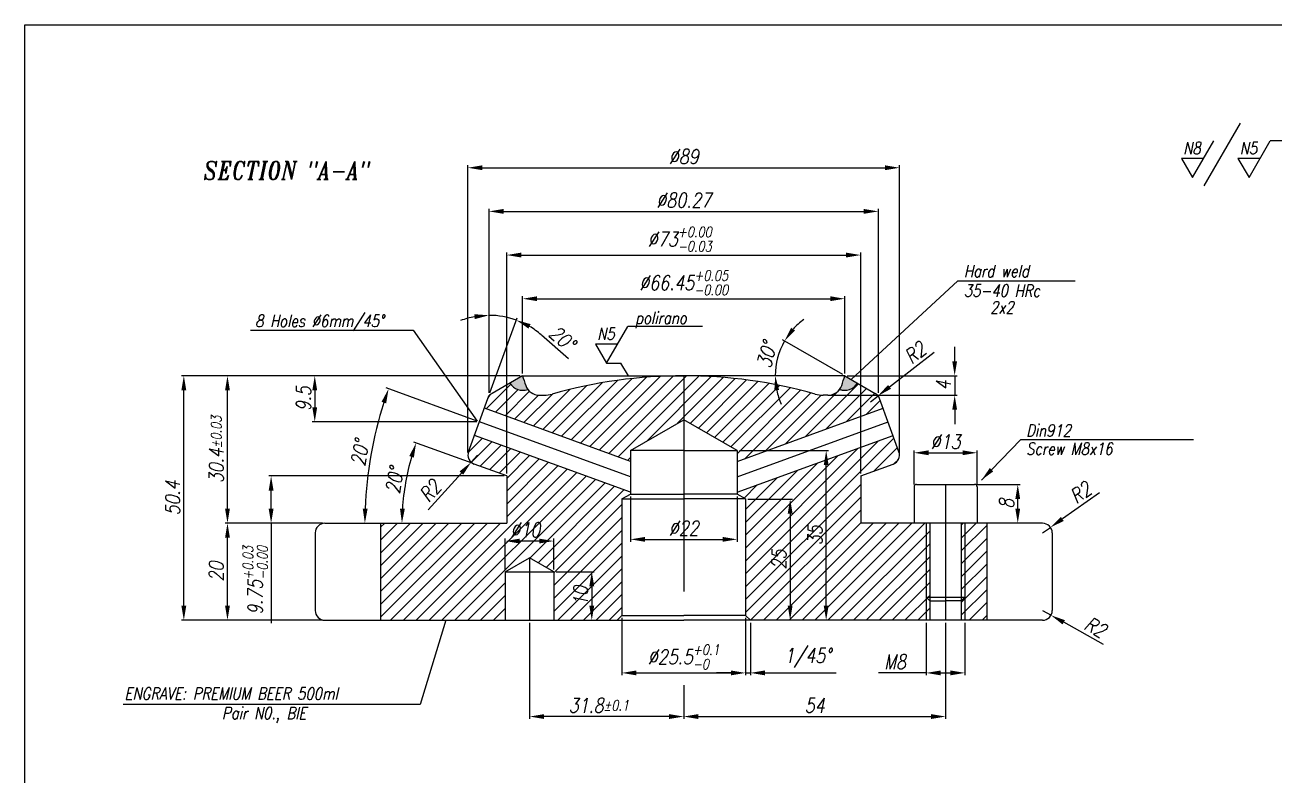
# Model space of a CAD drawing. Extents: x 5 to 583, y 5 to 409.
# Drawn here: x 5 to 262.6, y 254.4 to 409 of the extents above; entities that cross this region are included whole.
import ezdxf

# ---------------------------------------------------------------- set-up
doc = ezdxf.new("R2010")
doc.units = 0
doc.header["$LTSCALE"] = 7
doc.header["$MEASUREMENT"] = 0
doc.linetypes.add('CENTERX2', pattern=[20.32, 12.7, -2.54, 2.54, -2.54])
doc.layers.get('DEFPOINTS').update_dxf_attribs({"linetype": 'CONTINUOUS', "lineweight": 15})
for name, color, linetype in [('CENTERLINE', 4, 'CENTERX2'), ('DETAIL', 3, 'CONTINUOUS'), ('DIMENSIONS', 2, 'CONTINUOUS'), ('HATCH', 3, 'CONTINUOUS'), ('TEXT', 2, 'CONTINUOUS')]:
    doc.layers.add(name, color=color, linetype=linetype)
doc.layers.add('OUTLINE', color=7, linetype='CONTINUOUS', lineweight=25)
doc.styles.add('ITALICT', font='ITALICT.shx', dxfattribs={"width": 0.8, "height": 3})
doc.dimstyles.get("Standard").update_dxf_attribs({"dimtxt": 3, "dimasz": 3, "dimexe": 0.5, "dimexo": 0.5, "dimgap": 0.8, "dimtad": 1, "dimdsep": 46, "dimtxsty": 'ITALICT', "dimcen": 0.09, "dimazin": 2, "dimtfac": 1, "dimtmove": 0, "dimatfit": 3, "dimfxl": 1, "dimtolj": 1, "dimtzin": 0, "dimarcsym": 0})
pattern_1 = [(45, (-92.96, -40.867), (-1.325825, 1.325825), [])]

# ---------------------------------------------------------------- blocks, each defined once
blk = doc.blocks.new('*D12')
at = {"layer": 'DEFPOINTS', "color": 0}
for p in [(180.99, 370.57), (100.71, 332.69), (180.99, 332.68)]:
    blk.add_point(p, dxfattribs=at)
at = {"layer": 'DIMENSIONS', "color": 0, "lineweight": -2}
for p, q in [((100.71, 333.19), (100.71, 371.07)), ((180.99, 333.18), (180.99, 371.07)), ((103.71, 370.57), (177.99, 370.57))]:
    blk.add_line(p, q, dxfattribs=at)
at = {"layer": 'DIMENSIONS', "color": 0}
for points in [[(103.71, 371.07), (103.71, 370.07), (100.71, 370.57)], [(177.99, 370.07), (177.99, 371.07), (180.99, 370.57)]]:
    blk.add_solid(points, dxfattribs=at)
at = {"layer": 'DIMENSIONS', "color": 0, "insert": (140.85, 372.87), "char_height": 3, "attachment_point": 5, "style": 'ITALICT'}
blk.add_mtext('\\A1;%%c80.27', dxfattribs=at)
blk = doc.blocks.new('*D13')
at = {"layer": 'DEFPOINTS', "color": 0}
for p in [(185.35, 379.57), (96.35, 320.35), (185.35, 320.35)]:
    blk.add_point(p, dxfattribs=at)
at = {"layer": 'DIMENSIONS', "color": 0, "lineweight": -2}
for p, q in [((96.35, 320.85), (96.35, 380.07)), ((99.35, 379.57), (182.35, 379.57)), ((185.35, 320.85), (185.35, 380.07))]:
    blk.add_line(p, q, dxfattribs=at)
at = {"layer": 'DIMENSIONS', "color": 0}
for points in [[(99.35, 380.07), (99.35, 379.07), (96.35, 379.57)], [(182.35, 379.07), (182.35, 380.07), (185.35, 379.57)]]:
    blk.add_solid(points, dxfattribs=at)
at = {"layer": 'DIMENSIONS', "color": 0, "insert": (140.85, 381.87), "char_height": 3, "attachment_point": 5, "style": 'ITALICT'}
blk.add_mtext('\\A1;%%c89', dxfattribs=at)
blk = doc.blocks.new('*D14')
at = {"layer": 'DEFPOINTS', "color": 0}
for p in [(177.35, 361.57), (104.35, 316.03), (177.35, 316.03)]:
    blk.add_point(p, dxfattribs=at)
at = {"layer": 'DIMENSIONS', "color": 0, "lineweight": -2}
for p, q in [((104.35, 316.53), (104.35, 362.07)), ((107.35, 361.57), (174.35, 361.57)), ((177.35, 316.53), (177.35, 362.07))]:
    blk.add_line(p, q, dxfattribs=at)
at = {"layer": 'DIMENSIONS', "color": 0}
for points in [[(107.35, 362.07), (107.35, 361.07), (104.35, 361.57)], [(174.35, 361.07), (174.35, 362.07), (177.35, 361.57)]]:
    blk.add_solid(points, dxfattribs=at)
at = {"layer": 'DIMENSIONS', "color": 0, "insert": (140.03, 364.86), "char_height": 3, "attachment_point": 5, "style": 'ITALICT'}
blk.add_mtext('\\A1;%%c73{}{\\H0.71x;\\C3;\\S+0.00^ -0.03;}', dxfattribs=at)
blk = doc.blocks.new('*D15')
at = {"layer": 'DEFPOINTS', "color": 0}
for p in [(107.62, 336.68), (64.76, 327.18), (98.71, 327.18)]:
    blk.add_point(p, dxfattribs=at)
at = {"layer": 'DIMENSIONS', "color": 0, "lineweight": -2}
for p, q in [((107.12, 336.68), (64.26, 336.68)), ((64.76, 333.68), (64.76, 330.18)), ((98.21, 327.18), (64.26, 327.18))]:
    blk.add_line(p, q, dxfattribs=at)
at = {"layer": 'DIMENSIONS', "color": 0}
for points in [[(65.26, 333.68), (64.26, 333.68), (64.76, 336.68)], [(64.26, 330.18), (65.26, 330.18), (64.76, 327.18)]]:
    blk.add_solid(points, dxfattribs=at)
at = {"layer": 'DIMENSIONS', "color": 0, "insert": (62.46, 331.93), "char_height": 3, "attachment_point": 5, "rotation": 90, "style": 'ITALICT'}
blk.add_mtext('\\A1;9.5', dxfattribs=at)
blk = doc.blocks.new('*D4')
at = {"layer": 'DEFPOINTS', "color": 0}
for p in [(174.07, 352.57), (107.62, 336.68), (174.07, 336.68)]:
    blk.add_point(p, dxfattribs=at)
at = {"layer": 'DIMENSIONS', "color": 0, "lineweight": -2}
for p, q in [((107.62, 337.18), (107.62, 353.07)), ((174.07, 337.18), (174.07, 353.07)), ((110.62, 352.57), (171.07, 352.57))]:
    blk.add_line(p, q, dxfattribs=at)
at = {"layer": 'DIMENSIONS', "color": 0}
for points in [[(110.62, 353.07), (110.62, 352.07), (107.62, 352.57)], [(171.07, 352.07), (171.07, 353.07), (174.07, 352.57)]]:
    blk.add_solid(points, dxfattribs=at)
at = {"layer": 'DIMENSIONS', "color": 0, "insert": (140.85, 355.86), "char_height": 3, "attachment_point": 5, "style": 'ITALICT'}
blk.add_mtext('\\A1;%%c66.45{}{\\H0.71x;\\C3;\\S+0.05^ -0.00;}', dxfattribs=at)
blk = doc.blocks.new('*D5')
at = {"layer": 'DEFPOINTS', "color": 0}
for p in [(55.76, 316.03), (104.35, 316.03), (66.85, 306.28)]:
    blk.add_point(p, dxfattribs=at)
at = {"layer": 'DIMENSIONS', "color": 0, "lineweight": -2}
for p, q in [((103.85, 316.03), (55.26, 316.03)), ((55.76, 309.28), (55.76, 313.03)), ((66.35, 306.28), (55.26, 306.28)), ((55.76, 306.28), (55.76, 285.71))]:
    blk.add_line(p, q, dxfattribs=at)
at = {"layer": 'DIMENSIONS', "color": 0}
for points in [[(56.26, 313.03), (55.26, 313.03), (55.76, 316.03)], [(55.26, 309.28), (56.26, 309.28), (55.76, 306.28)]]:
    blk.add_solid(points, dxfattribs=at)
at = {"layer": 'DIMENSIONS', "color": 0, "insert": (52.48, 294.5), "char_height": 3, "attachment_point": 5, "rotation": 90, "style": 'ITALICT'}
blk.add_mtext('\\A1;9.75{}{\\H0.71x;\\C3;\\S+0.03^ -0.00;}', dxfattribs=at)
blk = doc.blocks.new('*D6')
at = {"layer": 'DEFPOINTS', "color": 0}
for p in [(46.76, 306.28), (66.85, 306.28), (66.85, 286.28)]:
    blk.add_point(p, dxfattribs=at)
at = {"layer": 'DIMENSIONS', "color": 0, "lineweight": -2}
for p, q in [((66.35, 306.28), (46.26, 306.28)), ((46.76, 289.28), (46.76, 303.28)), ((66.35, 286.28), (46.26, 286.28))]:
    blk.add_line(p, q, dxfattribs=at)
at = {"layer": 'DIMENSIONS', "color": 0}
for points in [[(47.26, 303.28), (46.26, 303.28), (46.76, 306.28)], [(46.26, 289.28), (47.26, 289.28), (46.76, 286.28)]]:
    blk.add_solid(points, dxfattribs=at)
at = {"layer": 'DIMENSIONS', "color": 0, "insert": (44.46, 296.28), "char_height": 3, "attachment_point": 5, "rotation": 90, "style": 'ITALICT'}
blk.add_mtext('\\A1;20', dxfattribs=at)
blk = doc.blocks.new('*D7')
at = {"layer": 'DEFPOINTS', "color": 0}
for p in [(46.76, 336.68), (66.22, 336.68), (66.85, 306.28)]:
    blk.add_point(p, dxfattribs=at)
at = {"layer": 'DIMENSIONS', "color": 0, "lineweight": -2}
for p, q in [((65.72, 336.68), (46.26, 336.68)), ((46.76, 309.28), (46.76, 333.68)), ((66.35, 306.28), (46.26, 306.28))]:
    blk.add_line(p, q, dxfattribs=at)
at = {"layer": 'DIMENSIONS', "color": 0}
for points in [[(47.26, 333.68), (46.26, 333.68), (46.76, 336.68)], [(46.26, 309.28), (47.26, 309.28), (46.76, 306.28)]]:
    blk.add_solid(points, dxfattribs=at)
at = {"layer": 'DIMENSIONS', "color": 0, "insert": (44.46, 321.48), "char_height": 3, "attachment_point": 5, "rotation": 90, "style": 'ITALICT'}
blk.add_mtext('\\A1;30.4{}{\\H0.71x;\\C3;%%p0.03}', dxfattribs=at)
blk = doc.blocks.new('*D8')
at = {"layer": 'DEFPOINTS', "color": 0}
for p in [(37.76, 336.68), (107.62, 336.68), (66.85, 286.28)]:
    blk.add_point(p, dxfattribs=at)
at = {"layer": 'DIMENSIONS', "color": 0, "lineweight": -2}
for p, q in [((107.12, 336.68), (37.26, 336.68)), ((37.76, 289.28), (37.76, 333.68)), ((66.35, 286.28), (37.26, 286.28))]:
    blk.add_line(p, q, dxfattribs=at)
at = {"layer": 'DIMENSIONS', "color": 0}
for points in [[(38.26, 333.68), (37.26, 333.68), (37.76, 336.68)], [(37.26, 289.28), (38.26, 289.28), (37.76, 286.28)]]:
    blk.add_solid(points, dxfattribs=at)
at = {"layer": 'DIMENSIONS', "color": 0, "insert": (35.46, 311.48), "char_height": 3, "attachment_point": 5, "rotation": 90, "style": 'ITALICT'}
blk.add_mtext('\\A1;50.4', dxfattribs=at)
blk = doc.blocks.new('*D9')
at = {"layer": 'DEFPOINTS', "color": 0}
for p in [(174.07, 336.68), (170.6, 332.68), (196.73, 332.68)]:
    blk.add_point(p, dxfattribs=at)
at = {"layer": 'DIMENSIONS', "color": 0, "lineweight": -2}
for p, q in [((196.73, 339.68), (196.73, 342.68)), ((174.57, 336.68), (197.23, 336.68)), ((196.73, 336.68), (196.73, 332.68)), ((171.1, 332.68), (197.23, 332.68)), ((196.73, 329.68), (196.73, 326.68))]:
    blk.add_line(p, q, dxfattribs=at)
at = {"layer": 'DIMENSIONS', "color": 0}
for points in [[(196.23, 339.68), (197.23, 339.68), (196.73, 336.68)], [(197.23, 329.68), (196.23, 329.68), (196.73, 332.68)]]:
    blk.add_solid(points, dxfattribs=at)
at = {"layer": 'DIMENSIONS', "color": 0, "insert": (194.43, 334.68), "char_height": 3, "attachment_point": 5, "rotation": 90, "style": 'ITALICT'}
blk.add_mtext('\\A1;4', dxfattribs=at)
blk = doc.blocks.new('*D16')
at = {"layer": 'DEFPOINTS', "color": 0}
for p in [(84.05, 317.44), (97.66, 318.47), (104.35, 316.03), (82.74, 306.28), (104.35, 306.28)]:
    blk.add_point(p, dxfattribs=at)
at = {"layer": 'DIMENSIONS', "color": 0, "lineweight": -2}
blk.add_line((97.19, 318.64), (85.19, 323.01), dxfattribs=at)
blk.add_arc((131.14, 306.28), 48.39, 163.5526, 176.4474, dxfattribs=at)
at = {"layer": 'DIMENSIONS', "color": 0}
for points in [[(85.2, 319.83), (84.25, 320.14), (85.66, 322.83)], [(82.34, 309.3), (83.34, 309.27), (82.74, 306.28)]]:
    blk.add_solid(points, dxfattribs=at)
at = {"layer": 'DIMENSIONS', "color": 0, "insert": (81.21, 315.09), "char_height": 3, "attachment_point": 5, "rotation": 80, "style": 'ITALICT'}
blk.add_mtext('\\A1;20%%d', dxfattribs=at)
blk = doc.blocks.new('*D17')
at = {"layer": 'DEFPOINTS', "color": 0}
for p in [(98.35, 320.35), (97.01, 318.86)]:
    blk.add_point(p, dxfattribs=at)
at = {"layer": 'DIMENSIONS', "color": 0, "lineweight": -2}
for p, q in [((98.35, 320.35), (97.01, 318.86)), ((95, 316.64), (88.12, 309.02))]:
    blk.add_line(p, q, dxfattribs=at)
at = {"layer": 'DIMENSIONS', "color": 0}
blk.add_solid([(95.37, 316.3), (94.62, 316.97), (97.01, 318.86)], dxfattribs=at)
at = {"layer": 'DIMENSIONS', "color": 0, "insert": (88.55, 312.93), "char_height": 3, "attachment_point": 5, "rotation": 47.9094, "style": 'ITALICT'}
blk.add_mtext('\\A1;R2', dxfattribs=at)
blk = doc.blocks.new('*D18')
at = {"layer": 'DEFPOINTS', "color": 0}
for p in [(98.71, 327.18), (77.28, 324.97), (129.85, 315.85), (75.1, 306.28), (104.35, 306.28)]:
    blk.add_point(p, dxfattribs=at)
at = {"layer": 'DIMENSIONS', "color": 0, "lineweight": -2}
blk.add_line((98.24, 327.35), (79.52, 334.17), dxfattribs=at)
blk.add_arc((156.13, 306.28), 81.03, 162.1214, 177.8786, dxfattribs=at)
at = {"layer": 'DIMENSIONS', "color": 0}
for points in [[(79.49, 331), (78.54, 331.32), (79.99, 334)], [(74.66, 309.29), (75.66, 309.27), (75.1, 306.28)]]:
    blk.add_solid(points, dxfattribs=at)
at = {"layer": 'DIMENSIONS', "color": 0, "insert": (74.07, 320.75), "char_height": 3, "attachment_point": 5, "rotation": 80, "style": 'ITALICT'}
blk.add_mtext('\\A1;20%%d', dxfattribs=at)
blk = doc.blocks.new('*D23')
at = {"layer": 'DEFPOINTS', "color": 0}
for p in [(102.62, 349.04), (100.71, 333.19), (100.71, 332.69), (100.71, 332.69), (100.46, 332.01)]:
    blk.add_point(p, dxfattribs=at)
at = {"layer": 'DIMENSIONS', "color": 0, "lineweight": -2}
for p, q in [((100.71, 333.69), (100.71, 349.65)), ((100.88, 333.16), (106.51, 348.62)), ((111.49, 345.12), (117.1, 340.26))]:
    blk.add_line(p, q, dxfattribs=at)
for start, end in [(100.4625, 110.9251), (70, 90), (49.0749, 59.5375)]:
    blk.add_arc((100.71, 332.69), 16.45, start, end, dxfattribs=at)
at = {"layer": 'DIMENSIONS', "color": 0}
for points in [[(97.77, 348.37), (97.68, 349.37), (100.71, 349.15)], [(109.27, 347.33), (108.84, 346.42), (106.34, 348.15)]]:
    blk.add_solid(points, dxfattribs=at)
at = {"layer": 'DIMENSIONS', "color": 0, "insert": (115.8, 344.43), "char_height": 3, "attachment_point": 5, "rotation": 319.0749, "style": 'ITALICT'}
blk.add_mtext('\\A1;20%%d', dxfattribs=at)
blk = doc.blocks.new('*D24')
at = {"layer": 'DEFPOINTS', "color": 0}
for p in [(160.59, 341.59), (153.29, 336.68), (174.07, 336.68), (174.07, 336.68), (180.35, 333.06)]:
    blk.add_point(p, dxfattribs=at)
at = {"layer": 'DIMENSIONS', "color": 0, "lineweight": -2}
blk.add_line((173.64, 336.93), (161.21, 344.11), dxfattribs=at)
for start, end in [(126.0011, 138.0005), (150, 180), (191.9995, 203.9989)]:
    blk.add_arc((174.07, 336.68), 14.35, start, end, dxfattribs=at)
at = {"layer": 'DIMENSIONS', "color": 0}
for points in [[(163, 346.58), (163.81, 345.99), (161.64, 343.86)], [(160.53, 333.75), (159.54, 333.65), (159.72, 336.68)]]:
    blk.add_solid(points, dxfattribs=at)
at = {"layer": 'DIMENSIONS', "color": 0, "insert": (157.99, 340.99), "char_height": 3, "attachment_point": 5, "rotation": 75, "style": 'ITALICT'}
blk.add_mtext('\\A1;30%%d', dxfattribs=at)
blk = doc.blocks.new('*D25')
at = {"layer": 'DEFPOINTS', "color": 0}
for p in [(180.93, 332.56), (179.35, 331.33)]:
    blk.add_point(p, dxfattribs=at)
at = {"layer": 'DIMENSIONS', "color": 0, "lineweight": -2}
for p, q in [((183.3, 334.4), (192.52, 341.58)), ((179.35, 331.33), (180.93, 332.56))]:
    blk.add_line(p, q, dxfattribs=at)
at = {"layer": 'DIMENSIONS', "color": 0}
blk.add_solid([(182.99, 334.79), (183.6, 334), (180.93, 332.56)], dxfattribs=at)
at = {"layer": 'DIMENSIONS', "color": 0, "insert": (188.58, 341.43), "char_height": 3, "attachment_point": 5, "rotation": 37.8993, "style": 'ITALICT'}
blk.add_mtext('\\A1;R2', dxfattribs=at)
blk = doc.blocks.new('*D30')
at = {"layer": 'DEFPOINTS', "color": 0}
for p in [(214.85, 304.28), (216.48, 305.43)]:
    blk.add_point(p, dxfattribs=at)
at = {"layer": 'DIMENSIONS', "color": 0, "lineweight": -2}
for p, q in [((226.62, 312.56), (218.94, 307.16)), ((214.85, 304.28), (216.48, 305.43))]:
    blk.add_line(p, q, dxfattribs=at)
at = {"layer": 'DIMENSIONS', "color": 0}
blk.add_solid([(218.65, 307.57), (219.23, 306.75), (216.48, 305.43)], dxfattribs=at)
at = {"layer": 'DIMENSIONS', "color": 0, "insert": (222.68, 312.6), "char_height": 3, "attachment_point": 5, "rotation": 35.1086, "style": 'ITALICT'}
blk.add_mtext('\\A1;R2', dxfattribs=at)
blk = doc.blocks.new('*D31')
at = {"layer": 'DEFPOINTS', "color": 0}
for p in [(214.85, 288.28), (216.6, 287.31)]:
    blk.add_point(p, dxfattribs=at)
at = {"layer": 'DIMENSIONS', "color": 0, "lineweight": -2}
for p, q in [((214.85, 288.28), (216.6, 287.31)), ((227.44, 281.3), (219.22, 285.86))]:
    blk.add_line(p, q, dxfattribs=at)
at = {"layer": 'DIMENSIONS', "color": 0}
blk.add_solid([(219.46, 286.3), (218.98, 285.42), (216.6, 287.31)], dxfattribs=at)
at = {"layer": 'DIMENSIONS', "color": 0, "insert": (225.75, 284.87), "char_height": 3, "attachment_point": 5, "rotation": 330.9977, "style": 'ITALICT'}
blk.add_mtext('\\A1;R2', dxfattribs=at)
blk = doc.blocks.new('*D32')
at = {"layer": 'DEFPOINTS', "color": 0}
for p in [(109.05, 286.28), (140.85, 273.39), (109.05, 266.43)]:
    blk.add_point(p, dxfattribs=at)
at = {"layer": 'DIMENSIONS', "color": 0, "lineweight": -2}
for p, q in [((109.05, 285.78), (109.05, 265.93)), ((140.85, 272.89), (140.85, 265.93)), ((137.85, 266.43), (112.05, 266.43))]:
    blk.add_line(p, q, dxfattribs=at)
at = {"layer": 'DIMENSIONS', "color": 0}
for points in [[(112.05, 266.93), (112.05, 265.93), (109.05, 266.43)], [(137.85, 265.93), (137.85, 266.93), (140.85, 266.43)]]:
    blk.add_solid(points, dxfattribs=at)
at = {"layer": 'DIMENSIONS', "color": 0, "insert": (123.35, 268.73), "char_height": 3, "attachment_point": 5, "style": 'ITALICT'}
blk.add_mtext('\\A1;31.8{}{\\H0.71x;\\C3;%%p0.1}', dxfattribs=at)
blk = doc.blocks.new('*D33')
at = {"layer": 'DEFPOINTS', "color": 0}
for p in [(114.05, 296.28), (121.89, 286.28), (121.89, 286.28)]:
    blk.add_point(p, dxfattribs=at)
at = {"layer": 'DIMENSIONS', "color": 0, "lineweight": -2}
for p, q in [((114.55, 296.28), (122.39, 296.28)), ((121.89, 293.28), (121.89, 289.28)), ((122.39, 286.28), (122.39, 286.28))]:
    blk.add_line(p, q, dxfattribs=at)
at = {"layer": 'DIMENSIONS', "color": 0}
for points in [[(122.39, 293.28), (121.39, 293.28), (121.89, 296.28)], [(121.39, 289.28), (122.39, 289.28), (121.89, 286.28)]]:
    blk.add_solid(points, dxfattribs=at)
at = {"layer": 'DIMENSIONS', "color": 0, "insert": (119.59, 291.28), "char_height": 3, "attachment_point": 5, "rotation": 90, "style": 'ITALICT'}
blk.add_mtext('\\A1;10', dxfattribs=at)
blk = doc.blocks.new('*D34')
at = {"layer": 'DEFPOINTS', "color": 0}
for p in [(104.05, 302.61), (104.05, 296.28), (114.05, 296.28)]:
    blk.add_point(p, dxfattribs=at)
at = {"layer": 'DIMENSIONS', "color": 0, "lineweight": -2}
for p, q in [((104.05, 296.78), (104.05, 303.11)), ((111.05, 302.61), (107.05, 302.61)), ((114.05, 296.78), (114.05, 303.11))]:
    blk.add_line(p, q, dxfattribs=at)
at = {"layer": 'DIMENSIONS', "color": 0}
for points in [[(107.05, 303.11), (107.05, 302.11), (104.05, 302.61)], [(111.05, 302.11), (111.05, 303.11), (114.05, 302.61)]]:
    blk.add_solid(points, dxfattribs=at)
at = {"layer": 'DIMENSIONS', "color": 0, "insert": (108.17, 304.91), "char_height": 3, "attachment_point": 5, "style": 'ITALICT'}
blk.add_mtext('\\A1;%%c10', dxfattribs=at)
blk = doc.blocks.new('*D35')
at = {"layer": 'DEFPOINTS', "color": 0}
for p in [(201.35, 320.81), (188.35, 313.78), (201.35, 313.78)]:
    blk.add_point(p, dxfattribs=at)
at = {"layer": 'DIMENSIONS', "color": 0, "lineweight": -2}
for p, q in [((188.35, 314.28), (188.35, 321.31)), ((191.35, 320.81), (198.35, 320.81)), ((201.35, 314.28), (201.35, 321.31))]:
    blk.add_line(p, q, dxfattribs=at)
at = {"layer": 'DIMENSIONS', "color": 0}
for points in [[(191.35, 321.31), (191.35, 320.31), (188.35, 320.81)], [(198.35, 320.31), (198.35, 321.31), (201.35, 320.81)]]:
    blk.add_solid(points, dxfattribs=at)
at = {"layer": 'DIMENSIONS', "color": 0, "insert": (194.85, 323.11), "char_height": 3, "attachment_point": 5, "style": 'ITALICT'}
blk.add_mtext('\\A1;%%c13', dxfattribs=at)
blk = doc.blocks.new('*D36')
at = {"layer": 'DEFPOINTS', "color": 0}
for p in [(190.85, 286.28), (198.85, 286.28), (198.85, 275.43)]:
    blk.add_point(p, dxfattribs=at)
at = {"layer": 'DIMENSIONS', "color": 0, "lineweight": -2}
for p, q in [((190.85, 285.78), (190.85, 274.93)), ((198.85, 285.78), (198.85, 274.93)), ((190.85, 275.43), (180.99, 275.43)), ((193.85, 275.43), (195.85, 275.43))]:
    blk.add_line(p, q, dxfattribs=at)
at = {"layer": 'DIMENSIONS', "color": 0}
for points in [[(193.85, 275.93), (193.85, 274.93), (190.85, 275.43)], [(195.85, 274.93), (195.85, 275.93), (198.85, 275.43)]]:
    blk.add_solid(points, dxfattribs=at)
at = {"layer": 'DIMENSIONS', "color": 0, "insert": (184.42, 277.73), "char_height": 3, "attachment_point": 5, "style": 'ITALICT'}
blk.add_mtext('\\A1;M8', dxfattribs=at)
blk = doc.blocks.new('*D37')
at = {"layer": 'DEFPOINTS', "color": 0}
for p in [(200.85, 314.28), (209.74, 314.28), (209.74, 306.28)]:
    blk.add_point(p, dxfattribs=at)
at = {"layer": 'DIMENSIONS', "color": 0, "lineweight": -2}
for p, q in [((201.35, 314.28), (210.24, 314.28)), ((209.74, 309.28), (209.74, 311.28)), ((209.24, 306.28), (209.24, 306.28))]:
    blk.add_line(p, q, dxfattribs=at)
at = {"layer": 'DIMENSIONS', "color": 0}
for points in [[(210.24, 311.28), (209.24, 311.28), (209.74, 314.28)], [(209.24, 309.28), (210.24, 309.28), (209.74, 306.28)]]:
    blk.add_solid(points, dxfattribs=at)
at = {"layer": 'DIMENSIONS', "color": 0, "insert": (207.44, 310.28), "char_height": 3, "attachment_point": 5, "rotation": 90, "style": 'ITALICT'}
blk.add_mtext('\\A1;8', dxfattribs=at)
blk = doc.blocks.new('*D40')
at = {"layer": 'DEFPOINTS', "color": 0}
for p in [(194.85, 286.28), (140.85, 273.39), (194.85, 266.43)]:
    blk.add_point(p, dxfattribs=at)
at = {"layer": 'DIMENSIONS', "color": 0, "lineweight": -2}
for p, q in [((194.85, 285.78), (194.85, 265.93)), ((140.85, 272.89), (140.85, 265.93)), ((143.85, 266.43), (191.85, 266.43))]:
    blk.add_line(p, q, dxfattribs=at)
at = {"layer": 'DIMENSIONS', "color": 0}
for points in [[(143.85, 266.93), (143.85, 265.93), (140.85, 266.43)], [(191.85, 265.93), (191.85, 266.93), (194.85, 266.43)]]:
    blk.add_solid(points, dxfattribs=at)
at = {"layer": 'DIMENSIONS', "color": 0, "insert": (167.85, 268.73), "char_height": 3, "attachment_point": 5, "style": 'ITALICT'}
blk.add_mtext('\\A1;54', dxfattribs=at)
blk = doc.blocks.new('*D41')
at = {"layer": 'DEFPOINTS', "color": 0}
for p in [(129.85, 312.29), (151.85, 312.29), (151.85, 302.96)]:
    blk.add_point(p, dxfattribs=at)
at = {"layer": 'DIMENSIONS', "color": 0, "lineweight": -2}
for p, q in [((129.85, 311.79), (129.85, 302.46)), ((151.85, 311.79), (151.85, 302.46)), ((132.85, 302.96), (148.85, 302.96))]:
    blk.add_line(p, q, dxfattribs=at)
at = {"layer": 'DIMENSIONS', "color": 0}
for points in [[(132.85, 303.46), (132.85, 302.46), (129.85, 302.96)], [(148.85, 302.46), (148.85, 303.46), (151.85, 302.96)]]:
    blk.add_solid(points, dxfattribs=at)
at = {"layer": 'DIMENSIONS', "color": 0, "insert": (140.85, 305.26), "char_height": 3, "attachment_point": 5, "style": 'ITALICT'}
blk.add_mtext('\\A1;%%c22', dxfattribs=at)
blk = doc.blocks.new('*D42')
at = {"layer": 'DEFPOINTS', "color": 0}
for p in [(128.1, 287.28), (153.6, 287.28), (153.6, 275.43)]:
    blk.add_point(p, dxfattribs=at)
at = {"layer": 'DIMENSIONS', "color": 0, "lineweight": -2}
for p, q in [((128.1, 286.78), (128.1, 274.93)), ((153.6, 286.78), (153.6, 274.93)), ((131.1, 275.43), (150.6, 275.43))]:
    blk.add_line(p, q, dxfattribs=at)
at = {"layer": 'DIMENSIONS', "color": 0}
for points in [[(131.1, 275.93), (131.1, 274.93), (128.1, 275.43)], [(150.6, 274.93), (150.6, 275.93), (153.6, 275.43)]]:
    blk.add_solid(points, dxfattribs=at)
at = {"layer": 'DIMENSIONS', "color": 0, "insert": (140.85, 278.72), "char_height": 3, "attachment_point": 5, "style": 'ITALICT'}
blk.add_mtext('\\A1;%%c25.5{}{\\H0.71x;\\C3;\\S+0.1^ -0;}', dxfattribs=at)
blk = doc.blocks.new('*D43')
at = {"layer": 'DEFPOINTS', "color": 0}
for p in [(154.6, 286.28), (153.6, 275.43), (154.6, 275.43)]:
    blk.add_point(p, dxfattribs=at)
at = {"layer": 'DIMENSIONS', "color": 0, "lineweight": -2}
for p, q in [((154.6, 285.78), (154.6, 274.93)), ((153.6, 275.93), (153.6, 275.93)), ((150.6, 275.43), (147.6, 275.43)), ((153.6, 275.43), (154.6, 275.43)), ((157.6, 275.43), (172.26, 275.43))]:
    blk.add_line(p, q, dxfattribs=at)
at = {"layer": 'DIMENSIONS', "color": 0}
for points in [[(150.6, 274.93), (150.6, 275.93), (153.6, 275.43)], [(157.6, 275.93), (157.6, 274.93), (154.6, 275.43)]]:
    blk.add_solid(points, dxfattribs=at)
at = {"layer": 'DIMENSIONS', "color": 0, "insert": (166.43, 278.51), "char_height": 3, "attachment_point": 5, "style": 'ITALICT'}
blk.add_mtext('\\A1;1/45%%d', dxfattribs=at)
blk = doc.blocks.new('*D44')
at = {"layer": 'DEFPOINTS', "color": 0}
for p in [(151.85, 321.28), (170.23, 321.28), (170.23, 286.28)]:
    blk.add_point(p, dxfattribs=at)
at = {"layer": 'DIMENSIONS', "color": 0, "lineweight": -2}
for p, q in [((152.35, 321.28), (170.73, 321.28)), ((170.23, 289.28), (170.23, 318.28)), ((169.73, 286.28), (169.73, 286.28))]:
    blk.add_line(p, q, dxfattribs=at)
at = {"layer": 'DIMENSIONS', "color": 0}
for points in [[(170.73, 318.28), (169.73, 318.28), (170.23, 321.28)], [(169.73, 289.28), (170.73, 289.28), (170.23, 286.28)]]:
    blk.add_solid(points, dxfattribs=at)
at = {"layer": 'DIMENSIONS', "color": 0, "insert": (167.93, 303.78), "char_height": 3, "attachment_point": 5, "rotation": 90, "style": 'ITALICT'}
blk.add_mtext('\\A1;35', dxfattribs=at)
blk = doc.blocks.new('*D45')
at = {"layer": 'DEFPOINTS', "color": 0}
for p in [(153.6, 311.28), (162.8, 286.28), (162.8, 286.28)]:
    blk.add_point(p, dxfattribs=at)
at = {"layer": 'DIMENSIONS', "color": 0, "lineweight": -2}
for p, q in [((154.1, 311.28), (163.3, 311.28)), ((162.8, 308.28), (162.8, 289.28)), ((163.3, 286.28), (163.3, 286.28))]:
    blk.add_line(p, q, dxfattribs=at)
at = {"layer": 'DIMENSIONS', "color": 0}
for points in [[(163.3, 308.28), (162.3, 308.28), (162.8, 311.28)], [(162.3, 289.28), (163.3, 289.28), (162.8, 286.28)]]:
    blk.add_solid(points, dxfattribs=at)
at = {"layer": 'DIMENSIONS', "color": 0, "insert": (160.5, 298.78), "char_height": 3, "attachment_point": 5, "rotation": 90, "style": 'ITALICT'}
blk.add_mtext('\\A1;25', dxfattribs=at)

msp = doc.modelspace()

# ---------------------------------------------------------------- hatches: boundary and pattern name
at = {"layer": 'DIMENSIONS'}
h = msp.add_hatch(color=256, dxfattribs=at)
h.dxf.hatch_style = 1
h.paths.add_polyline_path([(108.264, 334.683, -0.0145902), (107.622, 336.683), (105.024, 335.183, 0.3686037), (108.694, 333.881, -0.0762651)])
h.paths.add_polyline_path([(176.67, 335.183), (174.072, 336.683, -0.0145902), (173.43, 334.683, -0.0762651), (173, 333.881, 0.3686037)])
at = {"layer": 'HATCH'}
h = msp.add_hatch(dxfattribs=at)
h.set_pattern_fill('ANSI31', color=256, scale=15)
h.set_pattern_definition(pattern_1)
h.paths.add_polyline_path([(181.23, 332.011, 0.176327), (180.351, 333.059), (176.67, 335.183, -0.3686037), (173, 333.881, -0.2358551), (170.602, 332.683), (169.602, 332.683, -0.0692211), (167.964, 332.911, 0.0692211), (140.847, 336.683), (140.847, 327.634), (151.847, 321.283), (151.847, 319.042), (181.961, 330.002)])
h.paths.add_polyline_path([(140.847, 336.683, 0.0692211), (113.731, 332.911, -0.0692211), (112.093, 332.683), (111.889, 332.683), (111.889, 325.578), (129.847, 319.042), (129.847, 321.283), (140.847, 327.634)])
h.paths.add_polyline_path([(111.889, 332.683), (111.093, 332.683, -0.2358551), (108.694, 333.881, -0.3686037), (105.024, 335.183), (101.344, 333.059, 0.176327), (100.465, 332.011), (99.734, 330.002), (111.889, 325.578)])
h = msp.add_hatch(dxfattribs=at)
h.set_pattern_fill('ANSI31', color=256, scale=15)
h.set_pattern_definition(pattern_1)
h.paths.add_polyline_path([(128.097, 311.283), (129.847, 312.294), (129.847, 312.657), (97.682, 324.364), (96.468, 321.03, 0.4142136), (97.663, 318.466), (104.347, 316.033), (104.347, 306.283), (78.347, 306.283), (78.347, 286.283), (104.047, 286.283), (104.047, 296.283), (109.047, 299.17), (114.047, 296.283), (114.047, 286.283), (127.097, 286.283), (128.097, 287.283)])
h.paths.add_polyline_path([(190.846, 306.283), (177.347, 306.283), (177.347, 316.033), (184.031, 318.466, 0.4142136), (185.227, 321.03), (184.013, 324.364), (151.847, 312.657), (151.847, 312.294), (153.597, 311.283), (153.597, 287.283), (154.597, 286.283), (190.846, 286.283), (190.846, 291.033)])
h.paths.add_polyline_path([(203.347, 306.283), (198.846, 306.283), (198.846, 291.033), (198.846, 286.283), (203.347, 286.283)])
h.paths.add_polyline_path([(198.846, 291.033), (198.096, 290.283), (198.096, 286.283), (198.846, 286.283)])
h.paths.add_polyline_path([(198.846, 306.283), (198.096, 306.283), (198.096, 291.033), (198.846, 291.033)])
h.paths.add_polyline_path([(198.846, 291.033), (198.096, 291.033), (198.096, 290.283)])
h.paths.add_polyline_path([(191.596, 306.283), (190.846, 306.283), (190.846, 291.033), (191.596, 291.033)])
h.paths.add_polyline_path([(191.596, 291.033), (190.846, 291.033), (191.596, 290.283)], flags=17)
h.paths.add_polyline_path([(191.596, 290.283), (190.846, 291.033), (190.846, 286.283), (191.596, 286.283)])
h.paths.add_polyline_path([(104.165, 302.66), (112.18, 302.66), (112.18, 307.16), (104.165, 307.16)], flags=24)
h.paths.add_polyline_path([(121.839, 288.705), (121.839, 293.862), (117.339, 293.862), (117.339, 288.705)], flags=24)
h.paths.add_polyline_path([(162.748, 295.805), (162.748, 301.762), (158.248, 301.762), (158.248, 295.805)], flags=24)
h.paths.add_polyline_path([(170.18, 300.862), (170.18, 306.705), (165.68, 306.705), (165.68, 300.862)], flags=24)

# ---------------------------------------------------------------- linework, layer by layer
at = {"layer": 'CENTERLINE', "ltscale": 0.5}
for p, q in [((140.847, 336.683), (140.847, 286.283)), ((129.847, 315.849), (98.708, 327.183)), ((151.847, 315.849), (182.987, 327.183)), ((194.846, 314.283), (194.846, 286.283))]:
    msp.add_line(p, q, dxfattribs=at)
at = {"layer": 'CENTERLINE'}
msp.add_line((109.047, 299.17), (109.047, 286.283), dxfattribs=at)
at = {"layer": 'DETAIL'}
for p, q in [((100.465, 332.011), (100.714, 332.695)), ((101.344, 333.059), (100.714, 332.695)), ((180.351, 333.059), (180.981, 332.695)), ((181.23, 332.011), (180.981, 332.695)), ((64.847, 304.283), (64.847, 288.283)), ((66.847, 306.283), (78.347, 306.283)), ((214.847, 306.283), (203.347, 306.283)), ((216.847, 304.283), (216.847, 288.283)), ((66.847, 286.283), (78.347, 286.283)), ((214.847, 286.283), (203.347, 286.283))]:
    msp.add_line(p, q, dxfattribs=at)
for centre, start, end in [((66.847, 304.283), 90, 180), ((214.847, 304.283), 0, 90), ((66.847, 288.283), 180, 270), ((214.847, 288.283), 270, 0)]:
    msp.add_arc(centre, 2, start, end, dxfattribs=at)
at = {"layer": 'DIMENSIONS'}
for p, q in [((124.927, 339.253), (129.309, 346.843)), ((144.737, 346.843), (129.309, 346.843)), ((127.219, 343.222), (122.636, 343.222)), ((122.636, 343.222), (124.927, 339.253)), ((124.927, 339.253), (127.867, 339.253)), ((129.47, 336.683), (127.867, 339.253)), ((191.596, 306.283), (191.596, 290.283)), ((198.096, 306.283), (198.096, 290.283)), ((190.846, 291.033), (198.846, 291.033))]:
    msp.add_line(p, q, dxfattribs=at)
at = {"layer": 'DIMENSIONS', "ltscale": 0.5}
for p, q in [((190.846, 291.033), (190.846, 286.283)), ((198.846, 291.033), (198.846, 286.283))]:
    msp.add_line(p, q, dxfattribs=at)
at = {"layer": 'DIMENSIONS'}
for centre, start, end in [((107.622, 336.683), 210, 290.93629), ((174.072, 336.683), 247.00111, 330), ((174.072, 336.683), 249.06371, 330)]:
    msp.add_arc(centre, 3, start, end, dxfattribs=at)
at = {"layer": 'OUTLINE'}
for p, q in [((5, 409), (583, 409)), ((5, 5), (5, 409)), ((107.622, 336.683), (101.344, 333.059)), ((107.622, 336.683), (140.839, 336.683)), ((174.072, 336.683), (140.855, 336.683)), ((174.072, 336.683), (180.351, 333.059)), ((111.093, 332.683), (112.093, 332.683)), ((170.602, 332.683), (169.602, 332.683)), ((96.468, 321.03), (100.465, 332.011)), ((129.847, 319.042), (99.734, 330.002)), ((151.847, 319.042), (181.961, 330.002)), ((185.227, 321.03), (181.23, 332.011)), ((129.847, 321.283), (140.847, 327.634)), ((129.847, 321.283), (140.847, 327.634)), ((151.847, 321.283), (140.847, 327.634)), ((129.847, 312.657), (97.682, 324.364)), ((151.847, 312.657), (184.013, 324.364)), ((140.847, 321.283), (129.847, 321.283)), ((129.847, 321.283), (129.847, 312.294)), ((140.847, 321.283), (129.847, 321.283)), ((140.847, 321.283), (151.847, 321.283)), ((151.847, 321.283), (151.847, 312.294)), ((104.347, 316.033), (97.663, 318.466)), ((177.347, 316.033), (184.031, 318.466)), ((104.347, 316.033), (104.347, 306.283)), ((177.347, 316.033), (177.347, 306.283)), ((188.846, 314.283), (200.846, 314.283)), ((128.097, 311.283), (129.847, 312.294)), ((129.847, 312.294), (140.847, 312.294)), ((151.847, 312.294), (140.847, 312.294)), ((153.597, 311.283), (151.847, 312.294)), ((128.097, 311.283), (140.847, 311.283)), ((153.597, 311.283), (140.847, 311.283)), ((78.347, 306.283), (104.347, 306.283)), ((203.347, 306.283), (177.347, 306.283)), ((203.347, 306.283), (203.347, 286.283)), ((104.047, 296.283), (109.047, 299.17)), ((114.047, 296.283), (109.047, 299.17)), ((104.047, 296.283), (114.047, 296.283)), ((190.846, 291.033), (191.596, 290.283)), ((191.596, 290.283), (194.846, 290.283)), ((191.596, 290.283), (191.596, 286.283)), ((198.096, 290.283), (194.846, 290.283)), ((198.846, 291.033), (198.096, 290.283)), ((198.096, 290.283), (198.096, 286.283)), ((78.347, 286.283), (140.847, 286.283)), ((128.097, 287.283), (127.097, 286.283)), ((128.097, 287.283), (140.847, 287.283)), ((153.597, 287.283), (140.847, 287.283)), ((203.347, 286.283), (140.847, 286.283)), ((153.597, 287.283), (154.597, 286.283))]:
    msp.add_line(p, q, dxfattribs=at)
at = {"layer": 'OUTLINE', "ltscale": 0.5}
for p, q in [((188.346, 313.783), (188.346, 306.283)), ((201.346, 313.783), (201.346, 306.283)), ((128.097, 311.283), (128.097, 287.283)), ((153.597, 311.283), (153.597, 287.283)), ((78.347, 306.283), (78.347, 286.283)), ((190.846, 306.283), (190.846, 291.033)), ((198.846, 306.283), (198.846, 291.033)), ((104.047, 296.283), (104.047, 286.283)), ((114.047, 296.283), (114.047, 286.283))]:
    msp.add_line(p, q, dxfattribs=at)
at = {"layer": 'OUTLINE'}
for centre, radius, start, end in [((142.206, 346.683), 36, 196.12762, 199.47122), ((140.847, 237.331), 99.352, 90, 105.83905), ((140.847, 237.331), 99.352, 74.16095, 90), ((139.489, 346.683), 36, 340.52878, 343.87238), ((102.344, 331.327), 2, 120, 160), ((111.093, 335.683), 3, 199.47122, 270), ((112.093, 338.683), 6, 270, 285.83905), ((169.602, 338.683), 6, 254.16095, 270), ((170.602, 335.683), 3, 270, 340.52878), ((179.351, 331.327), 2, 20, 60), ((98.347, 320.345), 2, 160, 250), ((183.347, 320.345), 2, 290, 20), ((188.846, 313.783), 0.5, 90, 180)]:
    msp.add_arc(centre, radius, start, end, dxfattribs=at)
at = {"layer": 'OUTLINE', "ltscale": 0.5}
msp.add_arc((200.846, 313.783), 0.5, 0, 90, dxfattribs=at)
at = {"layer": 'TEXT'}
for p, q in [((248.191, 375.82), (255.663, 388.761)), ((245.791, 377.527), (250.173, 385.117)), ((257.442, 377.527), (261.824, 385.117)), ((277.252, 385.117), (261.824, 385.117)), ((243.5, 381.496), (245.791, 377.527)), ((248.083, 381.496), (243.5, 381.496)), ((259.734, 381.496), (255.151, 381.496)), ((255.151, 381.496), (257.442, 377.527)), ((175.399, 335.917), (197.377, 356.257)), ((197.377, 356.257), (221.576, 356.257)), ((51.543, 346.113), (85.028, 346.113)), ((85.028, 346.113), (98.238, 327.354)), ((91.814, 286.283), (86.484, 268.905)), ((86.484, 268.905), (25.249, 268.905))]:
    msp.add_line(p, q, dxfattribs=at)

# ---------------------------------------------------------------- texts
at = {"layer": 'DIMENSIONS', "style": 'ITALICT', "width": 0.8}
for s, p in [('polirano', (130.841, 347.36)), ('N5', (123.001, 344.101))]:
    msp.add_text(s, height=2.5, dxfattribs=at).set_placement(p)
at = {"layer": 'TEXT', "style": 'ITALICT', "width": 0.8}
for s, height, p in [('N8', 2.5, (243.865, 382.374)), ('N5', 2.5, (255.516, 382.374)), ('SECTION "A-A"', 3.75, (41.816, 377.137)), ('Hard weld', 2.5, (198.638, 357.015)), ('35-40 HRc', 2.5, (198.638, 352.967)), ('2x2', 2.5, (204.037, 349.512)), ('8 Holes %%C6mm/45°', 2.5, (52.476, 346.748)), ('Din912', 2.5, (211.469, 324.16)), ('Screw M8x16', 2.5, (211.469, 320.392)), ('ENGRAVE: PREMIUM BEER 500ml', 2.5, (25.557, 269.929)), ('Pair N0., BIE', 2.5, (45.632, 265.89))]:
    msp.add_text(s, height=height, dxfattribs=at).set_placement(p)

# ---------------------------------------------------------------- dimensions: what is measured, and where the dimension line sits
at = {"layer": 'DIMENSIONS'}
for base, p1, p2, text, override, picture, middle in [((185.347, 379.57), (96.347, 320.345), (185.347, 320.345), '%%c<>', {"dimtmove": 0}, '*D13', (140.847, 379.57)), ((180.985, 370.57), (100.714, 332.695), (180.985, 332.683), '%%c<>', {"dimtmove": 0}, '*D12', (140.847, 370.57)), ((177.347, 361.57), (104.347, 316.033), (177.347, 316.033), '%%c<>{}{\\H0.71x;\\C3;\\S+0.00^ -0.03;}', {"dimtp": 0, "dimtm": 0.03, "dimtdec": 2, "dimtmove": 0, "dimtzin": 0}, '*D14', (140.033, 361.57))]:
    dim = msp.add_linear_dim(base=base, p1=p1, p2=p2, text=text, dimstyle='Standard', override=override, dxfattribs=at)
    dim.commit()
    dim.dimension.update_dxf_attribs({"geometry": picture, "text_midpoint": middle, "dimtype": 160})
for base, p1, p2, text, override, picture, middle in [((174.072, 352.57), (107.622, 336.683), (174.072, 336.683), '<>{}{\\H0.71x;\\C3;\\S+0.05^ -0.00;}', {"dimpost": '%%c<>', "dimtp": 0.05, "dimtm": 0, "dimtdec": 2, "dimtmove": 0, "dimtzin": 0}, '*D4', (140.847, 355.855)), ((153.597, 275.431), (128.097, 287.283), (153.597, 287.283), '%%c<>{}{\\H0.71x;\\C3;\\S+0.1^ -0;}', {"dimtp": 0.1, "dimtm": 0, "dimtmove": 0}, '*D42', (140.847, 278.716))]:
    dim = msp.add_linear_dim(base=base, p1=p1, p2=p2, text=text, dimstyle='Standard', override=override, dxfattribs=at)
    dim.commit()
    dim.dimension.update_dxf_attribs({"geometry": picture, "text_midpoint": middle})
for base, line1, line2, picture, middle in [((102.624, 349.035), ((100.714, 333.195), (100.714, 332.695)), ((100.465, 332.011), (100.714, 332.695)), '*D23', (115.802, 344.431)), ((160.587, 341.5916), ((174.0724, 336.6833), (153.2908, 336.6833)), ((174.0724, 336.6833), (180.3506, 333.0586)), '*D24', (157.9889, 340.9929)), ((77.284, 324.97), ((75.1, 306.283), (104.347, 306.283)), ((129.847, 315.849), (98.708, 327.183)), '*D18', (74.066, 320.753)), ((84.049, 317.443), ((82.744, 306.283), (104.347, 306.283)), ((104.347, 316.033), (97.663, 318.466)), '*D16', (81.214, 315.086))]:
    dim = msp.add_angular_dim_2l(base=base, line1=line1, line2=line2, dimstyle='Standard', dxfattribs=at)
    dim.commit()
    dim.dimension.update_dxf_attribs({"geometry": picture, "text_midpoint": middle})
for base, p1, p2, picture, middle in [((196.735, 332.683), (174.072, 336.683), (170.602, 332.683), '*D9', (194.435, 334.683)), ((170.23, 321.283), (170.23, 286.283), (151.847, 321.283), '*D44', (167.93, 303.783)), ((209.736, 314.283), (209.736, 306.283), (200.846, 314.283), '*D37', (207.436, 310.283)), ((162.798, 286.283), (153.597, 311.283), (162.798, 286.283), '*D45', (160.498, 298.783)), ((121.889, 286.283), (114.047, 296.283), (121.889, 286.283), '*D33', (119.589, 291.283))]:
    dim = msp.add_linear_dim(base=base, p1=p1, p2=p2, angle=90, dimstyle='Standard', dxfattribs=at)
    dim.commit()
    dim.dimension.update_dxf_attribs({"geometry": picture, "text_midpoint": middle})
for center, mpoint, picture, middle in [((179.351, 331.327), (180.929, 332.555), '*D25', (189.994, 339.612)), ((98.347, 320.345), (97.007, 318.861), '*D17', (90.261, 311.393))]:
    dim = msp.add_radius_dim(center=center, mpoint=mpoint, dimstyle='Standard', dxfattribs=at)
    dim.commit()
    dim.dimension.update_dxf_attribs({"geometry": picture, "text_midpoint": middle, "dimtype": 164})
for base, p2, picture, middle in [((37.76, 336.683), (107.622, 336.683), '*D8', (37.76, 311.483)), ((46.76, 306.283), (66.847, 306.283), '*D6', (46.76, 296.283))]:
    dim = msp.add_linear_dim(base=base, p1=(66.847, 286.283), p2=p2, angle=90, dimstyle='Standard', dxfattribs=at)
    dim.commit()
    dim.dimension.update_dxf_attribs({"geometry": picture, "text_midpoint": middle, "dimtype": 160})
for base, p1, p2, angle, text, override, picture, middle in [((46.76, 336.683), (66.847, 306.283), (66.224, 336.683), 90, '<>{}{\\H0.71x;\\C3;%%p0.03}', {"dimtp": 0.03, "dimtm": 0.03, "dimtdec": 2, "dimtmove": 0, "dimtzin": 0}, '*D7', (46.76, 321.483)), ((55.76, 316.033), (66.847, 306.283), (104.347, 316.033), 90, '<>{}{\\H0.71x;\\C3;\\S+0.03^ -0.00;}', {"dimtp": 0.03, "dimtm": 0, "dimtdec": 2, "dimtmove": 0, "dimtzin": 0}, '*D5', (55.76, 294.497)), ((109.047, 266.431), (140.847, 273.385), (109.047, 286.283), 180, '<>{}{\\H0.71x;\\C3;%%p0.1}', {"dimtp": 0.1, "dimtm": 0.1, "dimtmove": 0}, '*D32', (123.347, 266.431))]:
    dim = msp.add_linear_dim(base=base, p1=p1, p2=p2, angle=angle, text=text, dimstyle='Standard', override=override, dxfattribs=at)
    dim.commit()
    dim.dimension.update_dxf_attribs({"geometry": picture, "text_midpoint": middle, "dimtype": 160})
dim = msp.add_linear_dim(base=(64.76, 327.183), p1=(107.622, 336.683), p2=(98.708, 327.183), angle=90, dimstyle='Standard', override={"dimtmove": 0}, dxfattribs=at)
dim.commit()
dim.dimension.update_dxf_attribs({"geometry": '*D15', "text_midpoint": (64.76, 331.933), "dimtype": 160})
for base, p1, p2, text, picture, middle in [((201.346, 320.814), (188.346, 313.783), (201.346, 313.783), '%%c<>', '*D35', (194.846, 323.114)), ((151.847, 302.957), (129.847, 312.294), (151.847, 312.294), '%%c<>', '*D41', (140.847, 305.257)), ((154.597, 275.431), (153.597, 275.431), (154.597, 286.283), '<>/45%%d', '*D43', (166.43, 278.513))]:
    dim = msp.add_linear_dim(base=base, p1=p1, p2=p2, text=text, dimstyle='Standard', dxfattribs=at)
    dim.commit()
    dim.dimension.update_dxf_attribs({"geometry": picture, "text_midpoint": middle})
for center, mpoint, picture, middle in [((214.847, 304.283), (216.484, 305.434), '*D30', (222.684, 312.604)), ((214.847, 288.283), (216.597, 287.314), '*D31', (225.755, 284.866))]:
    dim = msp.add_radius_dim(center=center, mpoint=mpoint, dimstyle='Standard', dxfattribs=at)
    dim.commit()
    dim.dimension.update_dxf_attribs({"geometry": picture, "text_midpoint": middle})
dim = msp.add_linear_dim(base=(104.047, 302.61), p1=(114.047, 296.283), p2=(104.047, 296.283), angle=180, text='%%c<>', dimstyle='Standard', dxfattribs=at)
dim.commit()
dim.dimension.update_dxf_attribs({"geometry": '*D34', "text_midpoint": (108.172, 302.61), "dimtype": 160})
dim = msp.add_linear_dim(base=(194.846, 266.431), p1=(140.847, 273.385), p2=(194.846, 286.283), dimstyle='Standard', dxfattribs=at)
dim.commit()
dim.dimension.update_dxf_attribs({"geometry": '*D40', "text_midpoint": (167.847, 268.731)})
dim = msp.add_linear_dim(base=(198.846, 275.431), p1=(190.846, 286.283), p2=(198.846, 286.283), text='M<>', dimstyle='Standard', dxfattribs=at)
dim.commit()
dim.dimension.update_dxf_attribs({"geometry": '*D36', "text_midpoint": (184.417, 275.431), "dimtype": 160})

# ---------------------------------------------------------------- leaders
at = {"layer": 'TEXT'}
msp.add_leader([(202.238, 315.158), (210.368, 323.55), (245.953, 323.55)], dimstyle='Standard', override={"dimgap": 0.8, "dimtad": 0}, dxfattribs=at)

doc.saveas('drawing.dxf')
